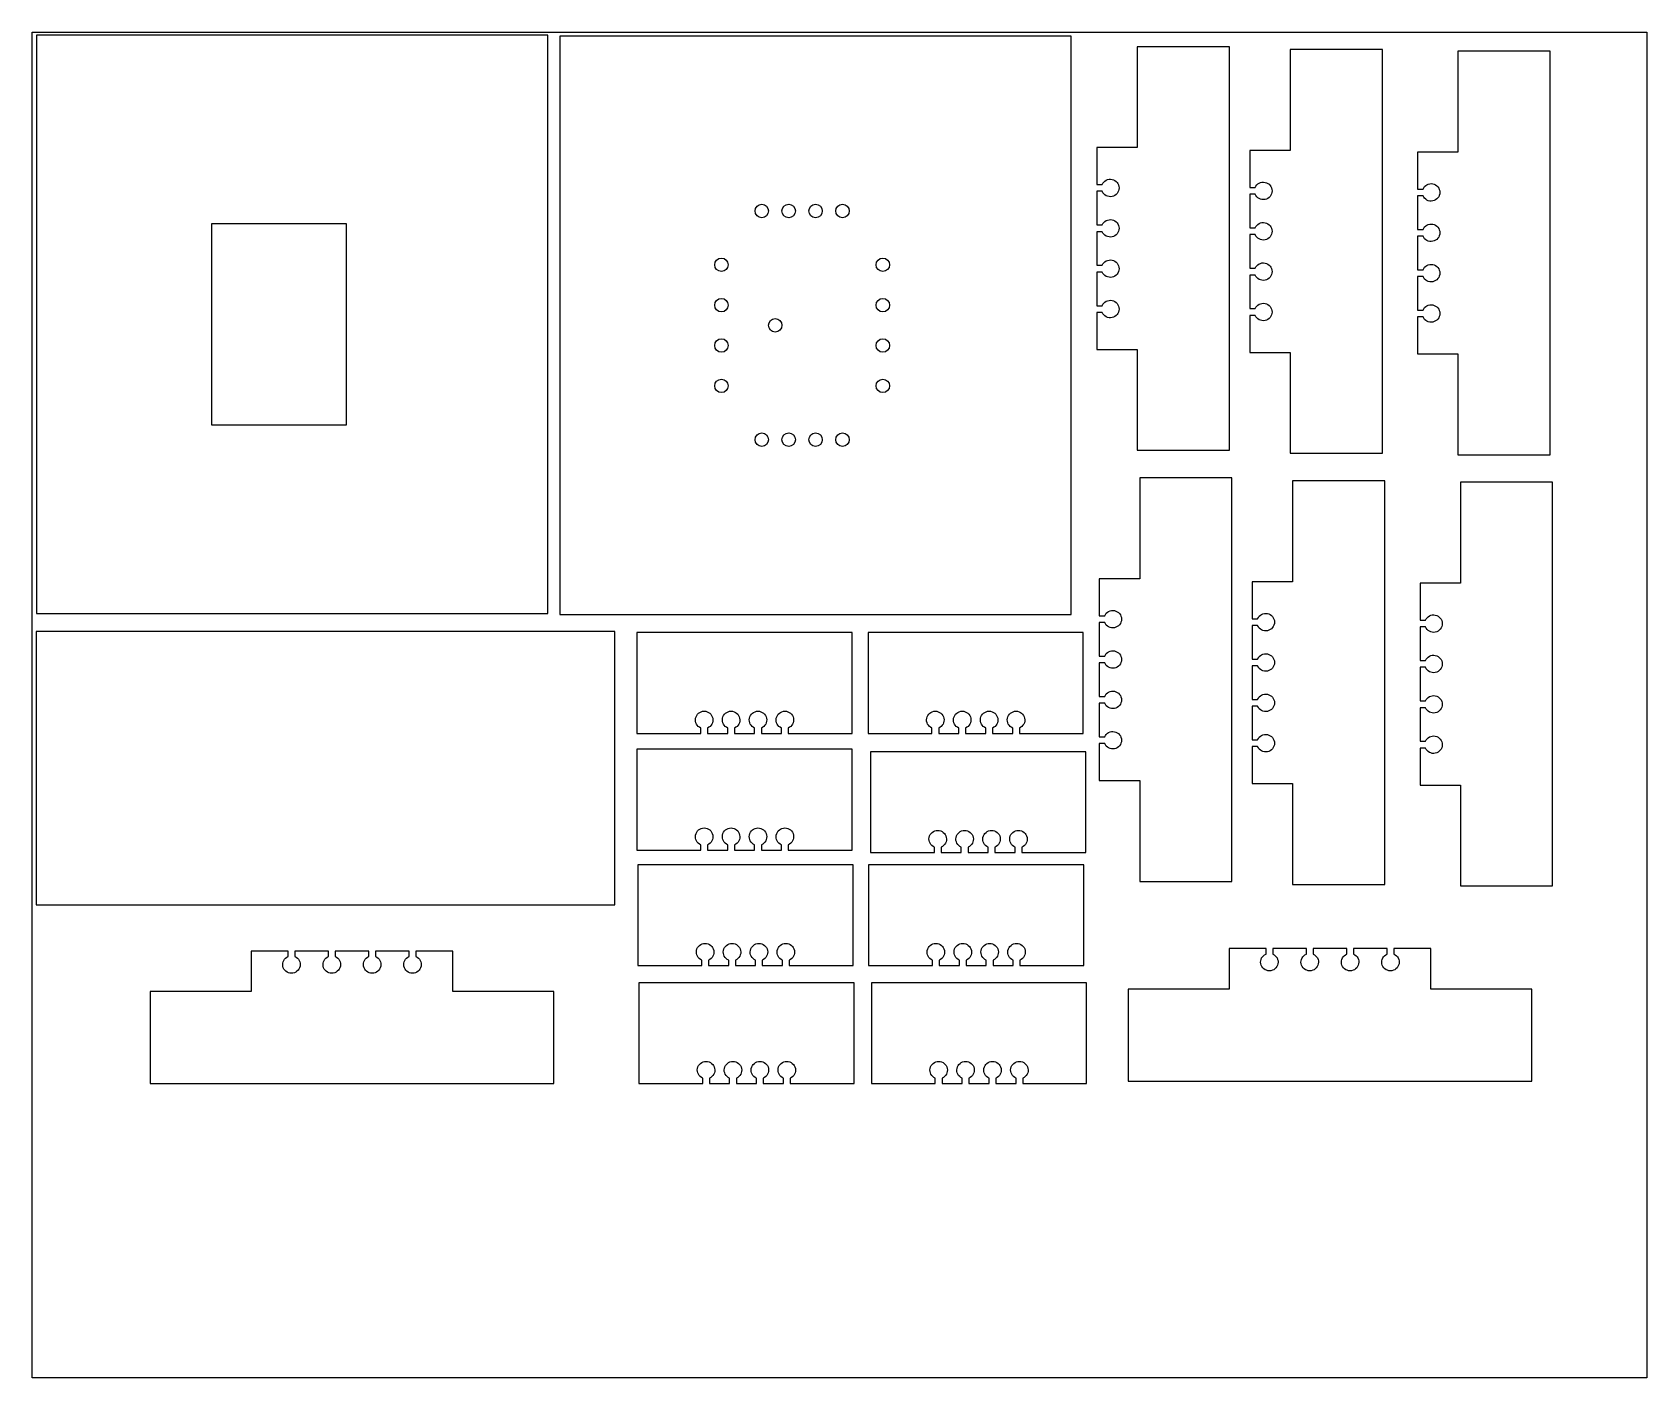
# Model space of a CAD drawing. Header units: millimetres. Extents: x -1000 to 200, y -493 to 507.
import ezdxf

# ---------------------------------------------------------------- set-up
doc = ezdxf.new("R2010")
doc.units = ezdxf.units.MM

msp = doc.modelspace()

# ---------------------------------------------------------------- linework, layer by layer
for points in [[(-999.9, 506.9), (200.1, 506.9), (200.1, -493.1), (-999.9, -493.1)], [(-616.8, 504.8), (-996.8, 504.8), (-996.8, 74.8), (-616.8, 74.8)], [(-227.7, 504.1), (-607.7, 504.1), (-607.7, 74.1), (-227.7, 74.1)], [(-866.5, 214.8), (-866.5, 364.8), (-766.5, 364.8), (-766.5, 214.8)], [(-567, 61.5), (-997, 61.5), (-997, -141.7), (-567, -141.7)]]:
    msp.add_lwpolyline(points, close=True)
for points in [[(-204.6, 388.7), (-208.6, 388.7), (-208.6, 363.7), (-204.6, 363.7, -5), (-204.6, 358.7), (-208.6, 358.7), (-208.6, 333.7), (-204.6, 333.7, -5), (-204.6, 328.7), (-208.6, 328.7), (-208.6, 303.7), (-204.6, 303.7, -5), (-204.6, 298.7), (-208.6, 298.7), (-208.6, 271.2), (-178.6, 271.2), (-178.6, 196.2), (-110.1, 196.2), (-110.1, 496.2), (-178.6, 496.2), (-178.6, 421.2), (-208.6, 421.2), (-208.6, 393.7), (-204.6, 393.7, -5)], [(-90.9, 386.5), (-94.9, 386.5), (-94.9, 361.5), (-90.9, 361.5, -5), (-90.9, 356.5), (-94.9, 356.5), (-94.9, 331.5), (-90.9, 331.5, -5), (-90.9, 326.5), (-94.9, 326.5), (-94.9, 301.5), (-90.9, 301.5, -5), (-90.9, 296.5), (-94.9, 296.5), (-94.9, 269), (-64.9, 269), (-64.9, 194), (3.6, 194), (3.6, 494), (-64.9, 494), (-64.9, 419), (-94.9, 419), (-94.9, 391.5), (-90.9, 391.5, -5)], [(33.8, 385.4), (29.8, 385.4), (29.8, 360.4), (33.8, 360.4, -5), (33.8, 355.4), (29.8, 355.4), (29.8, 330.4), (33.8, 330.4, -5), (33.8, 325.4), (29.8, 325.4), (29.8, 300.4), (33.8, 300.4, -5), (33.8, 295.4), (29.8, 295.4), (29.8, 267.9), (59.8, 267.9), (59.8, 192.9), (128.3, 192.9), (128.3, 492.9), (59.8, 492.9), (59.8, 417.9), (29.8, 417.9), (29.8, 390.4), (33.8, 390.4, -5)], [(-202.8, 68.2), (-206.8, 68.2), (-206.8, 43.2), (-202.8, 43.2, -5), (-202.8, 38.2), (-206.8, 38.2), (-206.8, 13.2), (-202.8, 13.2, -5), (-202.8, 8.2), (-206.8, 8.2), (-206.8, -16.8), (-202.8, -16.8, -5), (-202.8, -21.8), (-206.8, -21.8), (-206.8, -49.3), (-176.8, -49.3), (-176.8, -124.3), (-108.3, -124.3), (-108.3, 175.7), (-176.8, 175.7), (-176.8, 100.7), (-206.8, 100.7), (-206.8, 73.2), (-202.8, 73.2, -5)], [(-89.1, 66), (-93.1, 66), (-93.1, 41), (-89.1, 41, -5), (-89.1, 36), (-93.1, 36), (-93.1, 11), (-89.1, 11, -5), (-89.1, 6), (-93.1, 6), (-93.1, -19), (-89.1, -19, -5), (-89.1, -24), (-93.1, -24), (-93.1, -51.5), (-63.1, -51.5), (-63.1, -126.5), (5.4, -126.5), (5.4, 173.5), (-63.1, 173.5), (-63.1, 98.5), (-93.1, 98.5), (-93.1, 71), (-89.1, 71, -5)], [(35.6, 64.9), (31.6, 64.9), (31.6, 39.9), (35.6, 39.9, -5), (35.6, 34.9), (31.6, 34.9), (31.6, 9.9), (35.6, 9.9, -5), (35.6, 4.9), (31.6, 4.9), (31.6, -20.1), (35.6, -20.1, -5), (35.6, -25.1), (31.6, -25.1), (31.6, -52.6), (61.6, -52.6), (61.6, -127.6), (130.1, -127.6), (130.1, 172.4), (61.6, 172.4), (61.6, 97.4), (31.6, 97.4), (31.6, 69.9), (35.6, 69.9, -5)], [(-503, -14.2), (-503, -10.2, -5), (-498, -10.2), (-498, -14.2), (-483, -14.2), (-483, -10.2, -5), (-478, -10.2), (-478, -14.2), (-463, -14.2), (-463, -10.2, -5), (-458, -10.2), (-458, -14.2), (-443, -14.2), (-443, -10.2, -5), (-438, -10.2), (-438, -14.2), (-390.5, -14.2), (-390.5, 60.8), (-550.5, 60.8), (-550.5, -14.2)], [(-331.2, -14.2), (-331.2, -10.2, -5), (-326.2, -10.2), (-326.2, -14.2), (-311.2, -14.2), (-311.2, -10.2, -5), (-306.2, -10.2), (-306.2, -14.2), (-291.2, -14.2), (-291.2, -10.2, -5), (-286.2, -10.2), (-286.2, -14.2), (-271.2, -14.2), (-271.2, -10.2, -5), (-266.2, -10.2), (-266.2, -14.2), (-218.7, -14.2), (-218.7, 60.8), (-378.7, 60.8), (-378.7, -14.2)], [(-503, -101), (-503, -97, -5), (-498, -97), (-498, -101), (-483, -101), (-483, -97, -5), (-478, -97), (-478, -101), (-463, -101), (-463, -97, -5), (-458, -97), (-458, -101), (-443, -101), (-443, -97, -5), (-438, -97), (-438, -101), (-390.5, -101), (-390.5, -26), (-550.5, -26), (-550.5, -101)], [(-329.4, -102.8), (-329.4, -98.8, -5), (-324.4, -98.8), (-324.4, -102.8), (-309.4, -102.8), (-309.4, -98.8, -5), (-304.4, -98.8), (-304.4, -102.8), (-289.4, -102.8), (-289.4, -98.8, -5), (-284.4, -98.8), (-284.4, -102.8), (-269.4, -102.8), (-269.4, -98.8, -5), (-264.4, -98.8), (-264.4, -102.8), (-216.9, -102.8), (-216.9, -27.8), (-376.9, -27.8), (-376.9, -102.8)], [(-502.3, -186.8), (-502.3, -182.8, -5), (-497.3, -182.8), (-497.3, -186.8), (-482.3, -186.8), (-482.3, -182.8, -5), (-477.3, -182.8), (-477.3, -186.8), (-462.3, -186.8), (-462.3, -182.8, -5), (-457.3, -182.8), (-457.3, -186.8), (-442.3, -186.8), (-442.3, -182.8, -5), (-437.3, -182.8), (-437.3, -186.8), (-389.8, -186.8), (-389.8, -111.8), (-549.8, -111.8), (-549.8, -186.8)], [(-330.8, -186.8), (-330.8, -182.8, -5), (-325.8, -182.8), (-325.8, -186.8), (-310.8, -186.8), (-310.8, -182.8, -5), (-305.8, -182.8), (-305.8, -186.8), (-290.8, -186.8), (-290.8, -182.8, -5), (-285.8, -182.8), (-285.8, -186.8), (-270.8, -186.8), (-270.8, -182.8, -5), (-265.8, -182.8), (-265.8, -186.8), (-218.3, -186.8), (-218.3, -111.8), (-378.3, -111.8), (-378.3, -186.8)], [(-719.8, -180), (-719.8, -176), (-744.8, -176), (-744.8, -180, -5), (-749.8, -180), (-749.8, -176), (-774.8, -176), (-774.8, -180, -5), (-779.8, -180), (-779.8, -176), (-804.8, -176), (-804.8, -180, -5), (-809.8, -180), (-809.8, -176), (-837.3, -176), (-837.3, -206), (-912.3, -206), (-912.3, -274.5), (-612.3, -274.5), (-612.3, -206), (-687.3, -206), (-687.3, -176), (-714.8, -176), (-714.8, -180, -5)], [(7.1, -178.2), (7.1, -174.2), (-17.9, -174.2), (-17.9, -178.2, -5), (-22.9, -178.2), (-22.9, -174.2), (-47.9, -174.2), (-47.9, -178.2, -5), (-52.9, -178.2), (-52.9, -174.2), (-77.9, -174.2), (-77.9, -178.2, -5), (-82.9, -178.2), (-82.9, -174.2), (-110.4, -174.2), (-110.4, -204.2), (-185.4, -204.2), (-185.4, -272.7), (114.6, -272.7), (114.6, -204.2), (39.6, -204.2), (39.6, -174.2), (12.1, -174.2), (12.1, -178.2, -5)], [(-501.6, -274.5), (-501.6, -270.5, -5), (-496.6, -270.5), (-496.6, -274.5), (-481.6, -274.5), (-481.6, -270.5, -5), (-476.6, -270.5), (-476.6, -274.5), (-461.6, -274.5), (-461.6, -270.5, -5), (-456.6, -270.5), (-456.6, -274.5), (-441.6, -274.5), (-441.6, -270.5, -5), (-436.6, -270.5), (-436.6, -274.5), (-389.1, -274.5), (-389.1, -199.5), (-549.1, -199.5), (-549.1, -274.5)], [(-328.7, -274.5), (-328.7, -270.5, -5), (-323.7, -270.5), (-323.7, -274.5), (-308.7, -274.5), (-308.7, -270.5, -5), (-303.7, -270.5), (-303.7, -274.5), (-288.7, -274.5), (-288.7, -270.5, -5), (-283.7, -270.5), (-283.7, -274.5), (-268.7, -274.5), (-268.7, -270.5, -5), (-263.7, -270.5), (-263.7, -274.5), (-216.2, -274.5), (-216.2, -199.5), (-376.2, -199.5), (-376.2, -274.5)]]:
    msp.add_lwpolyline(points, format="xyb", close=True)
for centre in [(-457.7, 374.1), (-437.7, 374.1), (-417.7, 374.1), (-397.7, 374.1), (-487.7, 334.1), (-367.7, 334.1), (-487.7, 304.1), (-367.7, 304.1), (-447.7, 289.1), (-487.7, 274.1), (-367.7, 274.1), (-487.7, 244.1), (-367.7, 244.1), (-457.7, 204.1), (-437.7, 204.1), (-417.7, 204.1), (-397.7, 204.1)]:
    msp.add_circle(centre, 5)

doc.saveas('drawing.dxf')
